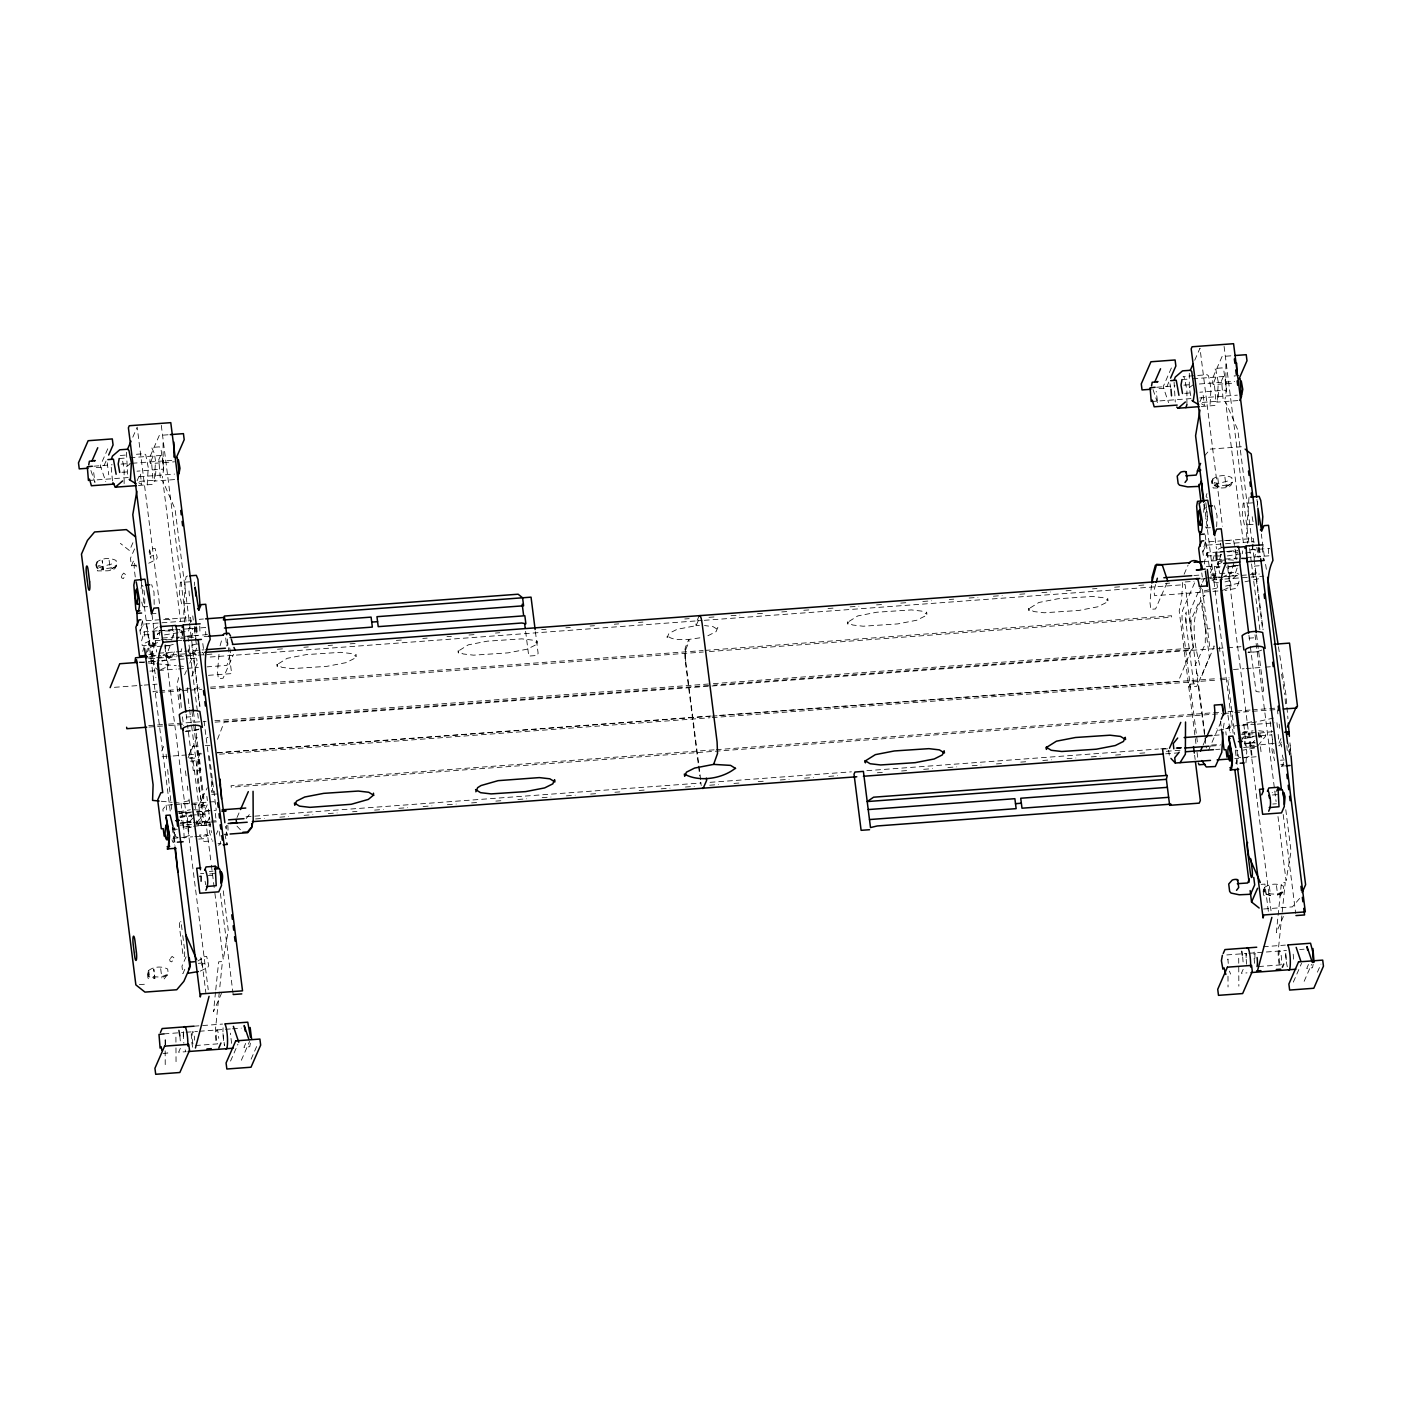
<?xml version="1.0" encoding="UTF-8"?>
<svg xmlns="http://www.w3.org/2000/svg" width="1418" height="1418" viewBox="0 0 1418 1418"><rect width="100%" height="100%" fill="white"/><g stroke="black" fill="none" stroke-linecap="round" stroke-linejoin="round"><path stroke-width="0.75" stroke-dasharray="5 3.75" d="M155.82 471.308L155.094 480.755L154.03 481.11L177.002 479.39M183.33 1036.629L183.401 1030.78A12.744 2.109 85.8 0 0 183.861 1043.205M194.355 585.545L194.39 582.089M199.725 626.082L200.009 634.006M1218.611 392.343L1218.541 398.21L1216.821 402.145L1239.793 400.443M1246.121 957.682L1246.174 953.765M1257.146 506.581L1257.961 498.888M1262.516 547.135L1262.8 555.041M1288.342 747.357L1288.377 744.344M1289.529 754.092L1289.246 746.364M1290.859 753.986L1289.955 742.837M184.145 838.18L183.755 827.633L181.415 820.189M209.102 821.625L209.492 832.189L211.831 839.616M124.128 483.609L124.128 469.234L122.143 458.333M126.503 452.218L127.549 474.144M1174.104 382.222L1175.274 402.021M1186.919 404.662L1186.919 390.287L1184.455 377.702L1183.037 376.532L1207.161 374.742L1208.561 375.912L1211.025 388.479L1209.997 405.867M1189.294 373.271L1189.294 387.646L1191.28 398.547M1182.665 582.514L1181.584 600.009L1179.191 610.857L1195.941 743.564M218.975 654.407L217.521 671.955L218.354 678.584L223.087 678.229L233.527 654.354M1151.451 585.138L1149.998 602.685L1150.831 609.315L1155.564 608.96L1166.872 583.099M215.518 992.121L213.533 1011.619L221.474 993.415M215.749 989.959L218.638 961.829L222.431 961.546L219.524 989.924M219.294 992.104L215.501 1029.22A11.521 1.897 85.8 0 0 216.475 1044.003M154.172 604.458L154.013 592.086L151.673 584.641M153.144 642.709L151.442 645.651L154.704 667.222L157.398 669.544M1223.362 728.125L1224.39 721.354M1242.54 553.764L1242.7 550.858M155.962 655.807L150.662 654.283L151.779 655.4L151.761 654.336L151.566 655.719L154.828 644.002L154.42 641.326M197.332 812.744L198.875 816.112L196.233 815.439M1260.123 733.797L1259.645 736.119M180.352 1048.31L178.633 1052.245L186.042 1051.695A12.744 2.109 85.8 0 1 184.854 1048.717M220.623 841.388L220.038 844.614L218.602 845.093L221.651 844.862M245.651 1043.453L243.931 1047.388L249.745 1046.697L250.401 1043.116M1248.974 497.523L1246.582 534.728L1247.663 543.307M1243.143 969.363L1241.424 973.297L1246.989 972.872M1283.432 762.441L1282.829 765.667L1281.517 766.092M1308.46 964.506L1306.74 968.441L1312.536 967.732L1313.192 964.151M1216.644 526.716L1217.087 515.886L1214.464 505.694M1272.46 739.629L1271.999 750.459L1274.622 760.651M191.164 621.793L190.508 617.45L142.491 621.013L139.921 630.266L140.577 634.608L150.538 634.821M157.221 630.833L144.122 631.808L141.552 641.042L142.208 645.403L158.142 645.739M142.775 651.358L145.097 643.028L150.432 640.599M146.072 653.556L150.414 637.94M169.965 646.059L166.509 655.134L169.274 658.253L172.89 655.772L175.407 648.345M171.631 640.05L173.74 632.463M188.594 631.045L189.622 627.341M191.253 638.135L192.795 632.588L192.139 628.227L187.779 628.564M220.109 645.722L222.449 637.302M228.014 644.818L226.72 645.988L228.511 639.731M229.893 654.868L226.969 665.379L207.17 666.85M1155.635 584.535L1153.88 590.827L1154.606 595.702L1222.848 590.632M1253.973 542.846L1253.317 538.486L1205.282 542.066L1202.712 551.301L1203.368 555.661L1213.329 555.874M1217.832 552.027L1206.913 552.843L1204.343 562.095L1204.999 566.438L1220.951 566.775M1210.493 568.742L1214.304 555.076M1233.802 563.318L1230.523 573.953L1231.373 573.014L1223.734 576.47M1234.954 559.206L1237.063 551.62L1237.435 553.197L1234.865 551.779L1227.669 551.903M1237.099 568.104L1234.741 575.229L1225.276 577.268M1239.066 581.15L1236.709 588.275L1225.046 590.473M1253.459 544.689L1251.403 552.081L1242.983 553.481M1254.044 559.171L1255.586 553.623L1254.93 549.28L1250.57 549.599M181.008 651.358L181.788 648.682M178.633 677.574L176.842 685.319L180.139 711.428M147.206 484.814L148.234 467.444L145.77 454.877L144.352 453.689L135.596 454.345M154.491 478.557L155.519 461.187L154.473 453.654L151.637 447.432L159.419 446.865L160.837 448.035L163.69 468.631L162.272 477.99M1217.282 399.61L1218.31 382.24L1215.846 369.655L1214.428 368.485L1222.21 367.9L1223.628 369.088L1226.481 389.684L1225.063 399.025M107.75 448.815L100.359 465.724L105.765 481.624M106.031 461.063L103.39 467.089L94.616 467.745M132.796 437.187L137.174 427.137L159.667 605.149M97.098 561.882L95.786 564.878L97.505 570.905L107.201 570.816L112.536 570.39L115.337 568.033L116.648 565.038L116.081 560.464A18.204 17.14 23.6 0 0 97.098 561.882L97.665 566.456A18.204 17.14 23.6 0 0 116.648 565.038M115.939 566.668L110.267 569.398L116.046 566.42M132.92 542.722L129.481 550.574L120.388 543.36M134.568 548.908L130.456 558.302L131.395 565.747L136.855 565.339M131.395 565.747L134.692 558.231M140.152 630.85L143.076 624.168L191.111 620.605L188.913 625.622M147.543 651.837L149.12 648.203L144.565 648.54M184.641 674.808L186.432 670.696M189.728 663.145L193.965 653.45A11.769 1.95 85.8 0 1 196.978 660.965M196.694 648.186L195.117 651.819L188.665 652.315L187.85 645.864M191.767 676.156L198.555 660.611M161.652 750.973L165.037 743.227M189.055 754.536L192.582 746.453L196.925 745.992L203.802 797.129L203.43 802.003L196.375 818.151M188.027 757.886L198.165 734.701M200.133 753.082C192.759 769.956 199.495 789.755 202.632 806.948L197.9 807.303L207.294 787.734M217.521 739.31L224.133 722.241L1225.542 647.849M198.201 825.436L207.524 804.077M209.279 822.387L202.668 822.883L201.391 825.808L192.777 757.531L189.604 757.779M209.563 817.069L206.177 824.851A11.769 1.95 85.8 0 1 203.182 817.317L191.519 725.077M164.133 978.934L168.246 973.581L167.661 969.008A18.204 17.14 23.6 0 0 148.677 970.426L147.383 973.422L147.951 977.995L149.883 979.998M216.316 834.298L217.876 830.718M167.643 974.964L161.953 977.693M237.019 817.512L239.624 811.557M186.077 956.795L181.965 966.19L182.904 973.634L186.201 966.119M230.549 1061.054L237.94 1044.144M241.361 1060.256L249.568 1041.468M251.11 1059.175L257.261 1045.101M699.127 615.908L695.83 623.459L696.114 625.657L700.421 625.515M700.669 779.67L685.692 661.072A10.812 1.79 85.8 0 1 685.833 649.178L689.13 641.627L688.847 639.429C681.633 639.323 672.469 640.918 666.868 635.335L667.151 637.533L668.959 633.403L677.095 629.326L696.114 625.657L699.411 618.106M1171.374 367.971L1163.168 386.777L1168.556 402.659M1168.822 382.098L1166.199 388.124L1157.407 388.78M1194.718 360.243L1199.983 348.19L1222.458 526.202M1212.798 478.983L1211.504 481.978L1213.223 488.022L1222.919 487.934L1228.254 487.508L1231.054 485.151L1232.366 482.155L1231.781 477.582A18.204 17.14 23.6 0 0 1212.798 478.983L1213.383 483.556A18.204 17.14 23.6 0 0 1232.366 482.155M1206.966 493.553L1206.027 496.335L1207.179 497.842M1217.778 477.884L1218.931 487.03L1212.674 485.186L1212.089 480.613M1184.119 574.219L1188.036 565.25M1224.922 477.122L1225.967 486.516L1231.657 483.786M1202.943 551.903L1205.867 545.203L1223.344 543.909M1194.612 582.869L1182.736 610.041A11.769 1.95 85.8 0 0 1182.559 624.842L1197.536 743.44M1201.737 584.216L1190.712 609.456A11.769 1.95 85.8 0 0 1190.535 624.257L1205.513 742.855A11.769 1.95 85.8 0 0 1206.434 747.942M1202.588 582.266L1204.29 578.384M1201.259 588.133L1199.61 591.909L1210.423 589.498M1210.334 572.89L1211.911 569.256L1207.356 569.593M1203.084 745.141L1205.619 739.327M1208.508 750.37L1222.086 719.316M1281.003 738.565L1277.831 745.833L1279.727 745.691L1281.323 742.057M1277.973 787.291L1275.792 792.254L1272.159 792.52M1279.834 896.052L1283.964 890.699L1283.379 886.126A18.204 17.14 23.6 0 0 1264.395 887.526L1263.083 890.522L1263.668 895.095L1265.6 897.098M1269.376 886.427L1270.528 895.573L1264.271 893.73L1263.686 889.157M1276.519 885.665L1277.565 895.059L1283.255 892.312M1283.396 916.471L1276.324 932.654L1281.429 882.865L1285.222 882.581L1278.292 950.255A11.521 1.897 85.8 0 0 1279.603 966.491M1293.34 982.107L1301.547 963.301M1304.152 981.309L1311.544 964.382M1317.428 972.163L1320.938 964.134M157.451 634.52L158.107 633.385M1236.567 575.247L1230.877 580.441L1221.554 582.709M154.81 644.02L152.205 646.661L162.007 646.183M193.256 817.831L188.045 822.936L189.303 826.924L191.625 827.013M172.677 804.733L166.119 805.229L162.893 809.253L163.389 813.985M196.482 823.007L202.721 815.208L203.04 813.081L200.505 810.263L193.132 809.625M246.2 818.523L249.497 814.393M1239.828 725.467L1228.91 726.264L1225.684 730.305L1226.18 735.02M1239.917 742.093L1243.214 737.963L1242.274 739.097L1253.707 736.616M1254.806 740.426L1252.732 743.014L1253.672 741.88L1242.239 744.361M1258.014 745.602L1265.53 736.261L1265.831 734.116L1263.296 731.298L1258.44 730.678M1245.961 762.778L1246.83 751.434L1244.206 741.242M1204.591 455.834L1210.298 449.081L1242.097 446.723M1299.597 898.427L1292.472 906.864L1260.655 909.222M149.014 551.957L150.042 550.751L150.982 558.196L150.29 557.168A3.084 0.904 -7.2 0 1 152.222 555.803A3.084 0.904 -7.2 0 1 156.086 555.927M153.8 629.574L157.735 626.88M157.238 634.307L160.252 632.251M1221.288 554.278L1217.619 565.038L1217.211 562.379L1215.775 561.936L1222.281 561.439M153.41 646.821L153.8 643.542L151.371 641.344M126.503 466.611L131.413 462.977M1189.294 387.646L1194.204 384.03M111.721 563.992L101.954 566.597L97.487 565.055M1227.439 481.11L1217.672 483.698L1213.188 482.173M1210.724 576.169L1213.454 575.336L1218.753 576.842M1212.833 580.724L1214.996 578.686L1213.985 575.176L1214.357 576.754L1216.998 567.253L1216.201 567.856L1220.455 567.554M1218.222 549.209L1223.38 546.869M1226.074 486.268L1231.763 483.538M1277.671 894.811L1283.361 892.082M152.772 644.091L159.117 642.177M173.297 644.339L166.97 646.271M1236.106 565.392L1226.446 567.165M197.953 960.961L201.551 958.657L205.858 992.618M707.866 635.76L716.019 631.684L717.809 627.554L718.093 629.752L713.077 626.667L704.498 625.551M180.263 817.495L190.916 815.563M148.713 563.23L156.281 559.525L157.238 557.611L155.147 548.5L149.262 549.28L150.202 556.707M200.222 971.117L207.79 967.413L208.747 965.498L206.656 956.388L200.771 957.168L201.71 964.612M163.389 654.85L168.476 652.918L170.727 654.637L171.117 657.314L162.06 661.231M198.733 729.632L185.155 731.422M193.929 644.446L200.824 643.683M148.855 654.513L156.707 653.326M153.109 456.241L151.389 460.176L152.843 478.132M160.5 455.692L158.798 459.627L160.252 477.565M187.619 576.009L186.183 576.47L185.297 581.309L183.791 613.693L184.872 622.272M207.489 634.608L181.486 636.611M1215.9 377.294L1214.18 381.229L1215.634 399.167M1223.309 376.745L1221.589 380.68L1223.043 398.618M206.851 737.697L207.861 737.36M1268.33 548.553L1268.596 555.856M178.739 811.876L190.313 809.767M188.771 821.908L191.093 821.997M1254.416 748.066L1242.842 750.175M189.906 821.571L182.373 823.043M190.491 827.368L182.975 828.839M1242.647 732.574L1253.104 730.819M184.925 836.974L189.25 835.61L186.804 812.159L177.445 811.787M1229.14 566.916L1237.223 566.066M1212.585 589.019L1216.91 588.045M1225.56 586.113L1242.842 582.266M1245.004 581.77L1251.491 580.334M1253.654 579.856L1260.141 578.402M1223.61 729.189L1217.14 730.642L1216.857 728.462M1225.772 728.71L1234.422 726.778M1243.072 724.846L1273.329 718.093M699.872 637.834L688.847 639.429L685.55 646.98A11.769 1.95 85.8 0 0 685.373 661.781L699.801 775.983M160.713 669.686L168.387 666.194L165.126 644.623M1224.62 540.453L1233.678 540.843L1236.78 559.525M1221.908 562.45L1214.251 565.924L1217.495 587.495M1223.521 589.959L1231.178 586.485L1227.935 564.913M1254.682 742.571L1244.26 743.599M1256.153 756.751L1234.724 758.612M178.101 632.783L163.992 634.963M180.192 632.428L186.502 631.382M1240.892 553.818L1226.783 556.016M1240.413 564.949L1228.413 566.792M190.898 716.764L186.201 717.118M1253.707 637.816L1248.992 638.171M1258.581 651.677L1247.946 652.475M164.878 630.85L173.882 631.24M165.622 645.757L169.221 645.296M188.878 800.745L180.99 802.553L183.436 826.003L189.232 826.783M1251.669 721.78L1243.781 723.588L1246.227 747.038L1255.586 747.392M1244.171 757.673L1252.041 755.883L1249.612 732.432L1243.799 731.653M196.606 812.071L209.297 810.653M195.702 824.035L212.629 822.139M1259.397 733.106L1274.197 731.458M1260.62 744.84L1275.42 743.174M172.305 827.864L174.184 827.651M190.26 812.78L178.774 813.453M191.465 824.496L179.997 825.187M1253.051 733.815L1241.583 734.506M1254.274 745.549L1247.184 746.081M168.068 434.777L159.295 435.432L149.617 457.553L150.397 463.597L174.538 461.807M1230.859 355.829L1222.086 356.485L1212.425 378.606L1213.188 384.632L1235.131 383.002M120.246 455.479L126.822 455.001M119.201 458.528L127.868 457.89M130.031 457.73L162.485 455.32L163.602 469.057L137.032 471.184M1181.992 379.581L1190.659 378.925M1192.822 378.766L1225.276 376.355L1226.393 390.092L1199.823 392.219M1238.871 375.593L1234.121 375.93L1235.308 378.925M93.872 466.203L112.199 464.767M121.044 464.111L129.871 463.456M132.087 463.278L171.826 460.336M1156.663 387.256L1174.99 385.802M1183.835 385.147L1190.464 384.65M1199.291 383.994L1234.635 381.371M121.895 472.3L128.382 471.822M1184.686 393.353L1191.173 392.857M88.43 480.507L128.187 477.547M139.23 476.732L174.556 474.108M1151.221 401.542L1190.978 398.6M1199.805 397.944L1237.347 395.143M153.25 480.347L136.731 481.588L140.276 473.435L141.676 484.513L138.379 482.563M1216.041 401.4L1199.522 402.623L1203.084 394.488L1204.485 405.566L1201.17 403.598M138.432 485.47L154.987 484.229M1201.241 406.505L1217.778 405.282M190.012 581.805L180.334 582.514L179.466 593.858L181.61 603.838L191.767 603.341M1252.821 502.841L1243.125 503.567L1242.257 514.911L1244.401 524.89L1254.558 524.394M143.732 606.904L147.614 606.62M1206.541 527.957L1210.405 527.673M151.425 613.799L155.98 613.462M199.211 619.329L203.43 619.01M1225.524 543.75L1253.902 541.641M159.401 630.673L174.68 629.539M1220.012 551.868L1237.471 550.574M159.791 630.904L173.811 629.858M174.786 629.787L181.203 629.308M183.347 629.149L205.521 627.5L205.805 634.803M1218.505 552.24L1224.532 551.797M1226.552 551.655L1237.577 550.822M1250.233 549.883L1269.695 548.447M153.64 638.685L174.077 637.161M1216.431 559.72L1237.843 558.143M1246.475 557.504L1269.961 555.75M187.85 636.168L196.375 635.938M1202.677 561.67L1217.707 560.553M1219.87 560.394L1226.304 559.915M1228.467 559.755L1236.797 560.376M161.173 639.802L169.77 639.163M180.511 638.366L193.397 637.409M204.139 636.611L208.446 636.292M155.147 640.723L163.832 640.085M165.995 639.926L172.517 639.429M178.119 640.599L181.912 640.316M164.169 646.023L172.854 645.385M1259.184 565.747L1254.629 566.083L1262.623 629.362M1193.903 575.513L1202.499 574.875M1211.096 574.237L1234.724 572.482L1238.907 574.184M158.851 653.166L182.479 651.411M184.624 651.252L203.962 649.816M1251.456 573.351L1257.908 572.872M149.705 656.481L160.713 655.665M162.91 655.506L187.123 653.698M189.321 653.538L200.328 652.723M1206.488 577.977L1259.326 574.042M1201.064 579.058L1207.675 578.562M1209.873 578.402L1223.078 577.427M147.968 658.058L174.379 656.091M176.576 655.931L196.393 654.46M149.759 658.732L176.186 656.764M178.384 656.605L196.003 655.293M198.201 655.134L213.622 653.982M255.453 650.88L259.849 650.543M277.467 649.249L284.061 648.753M303.877 647.282L308.291 646.945M328.107 645.474L332.503 645.155M350.122 643.843L356.716 643.347M396.349 640.404L402.96 639.926M422.777 638.437L427.173 638.118M446.989 636.647L451.385 636.327M469.004 635.016L475.615 634.52M495.431 633.048L499.827 632.729M541.658 629.61L546.072 629.291M565.871 627.819L570.284 627.483M590.101 626.012L594.496 625.692M614.313 624.221L618.727 623.885M638.525 622.413L642.939 622.094M684.77 618.975L689.166 618.656M709 617.344L715.611 616.848M731.05 615.713L739.859 615.058M757.496 613.746L764.107 613.25M781.743 611.938L788.355 611.442M803.793 610.307L810.405 609.811M828.041 608.499L834.653 608.003M850.091 606.869L858.9 606.213M876.537 604.901L883.148 604.405M900.784 603.093L907.396 602.597M922.834 601.462L931.644 600.807M949.28 599.495L953.694 599.158M969.132 598.024L977.941 597.368M993.38 596.216L1002.189 595.56M1019.826 594.248L1026.437 593.752M1041.875 592.618L1050.685 591.962M1066.123 590.81L1072.735 590.313M1092.569 588.842L1096.983 588.523M1114.619 587.212L1121.23 586.715M1138.867 585.404L1145.478 584.925M1165.33 583.436L1169.726 583.117M1185.164 581.965L1193.974 581.309M1211.841 579.98L1222.67 579.182M1224.833 579.023L1263.81 576.133M139.602 662.277L159.454 660.806M161.652 660.628L188.133 658.679M190.331 658.501L196.96 658.023M210.183 657.03L702.07 620.481M704.267 620.322L1185.111 584.606L1193.07 647.565L1192.201 649.55L713.555 685.107M149.936 671.104L176.346 669.154M178.544 668.977L185.155 668.498M187.353 668.321L198.36 667.506M208.411 675.322L231.648 673.603L229.184 654.159M114.397 687.322L142.119 685.266M144.246 685.107L150.645 684.628M152.772 684.469L157.026 684.15M157.451 691.08L153.038 691.417L153.215 692.87L157.646 692.551M159.667 690.921L201.64 687.801M210.484 687.145L703.151 650.543M705.349 650.383L1171.516 615.749L1171.693 617.202L705.544 651.837M159.844 692.374L179.732 690.903M181.947 690.743L201.817 689.254M210.662 688.599L703.328 652.014M1205.424 629.078L1205.247 644.126L1195.002 665.609L1199.752 665.272C1194.222 642.496 1188.851 616.653 1203.953 596.003L1204.963 595.666L1200.213 596.021L1205.424 629.078L1210.174 628.723M148.713 725.608L155.324 725.112M157.522 724.952L166.349 724.297M168.565 724.119L206.053 721.337M214.88 720.681L711.162 683.813M713.378 683.653L1192.006 648.097L1178.34 681.296L716.604 715.594M148.89 727.062L166.544 725.75M168.742 725.591L184.18 724.438M215.057 722.152L711.357 685.284M1227.74 647.689L1240.98 646.697M205.149 745.691L209.899 745.336M1233.43 669.509L1244.082 668.711M1246.209 668.552L1263.261 667.293M1265.388 667.134L1271.786 666.655M162.077 756.787L170.904 756.131M173.12 755.971L186.378 754.979M188.576 754.819L201.835 753.844M217.308 752.692L714.388 715.753M217.167 752.905L709.833 716.303M712.031 716.125L1217.956 678.548M1220.171 678.389L1229.016 677.733M219.56 754.199L710.01 717.756M712.226 717.597L1218.151 680.002M1220.349 679.842L1229.193 679.187M189.711 758.453L195.684 758.01L194.443 760.863L190.455 761.165M714.087 749.838L231.045 785.732L231.223 787.203L1221.589 713.626M716.303 749.679L1219.196 712.315M1228.023 711.659L1250.091 710.028M1252.289 709.869L1276.554 708.061M1223.805 713.467L1232.614 712.811M1234.83 712.634L1250.268 711.499M1252.466 711.322L1276.732 709.532M214.65 791.935L211.495 792.183L211.566 780.467L204.068 721.159M211.778 794.381L217.752 793.92M174.857 804.573L214.153 801.666L214.472 804.804M1242.008 725.289L1255.107 724.332M1257.287 724.155L1274.764 722.861M1214.198 735.339L1222.795 734.701M1242.133 733.266L1255.019 732.308M179.147 812.993L215.678 810.281M180.44 815.97L189.161 815.332M191.359 815.173L208.818 813.861M1243.231 737.023L1271.609 734.914M179.82 816.892L191.962 815.988M1238.57 738.229L1252.732 737.183M246.076 816.803L701.183 782.984M710.028 782.328L851.42 771.835M866.877 770.683L1158.506 749.005M1160.722 748.846L1167.351 748.349M1176.178 747.694L1182.807 747.215M1211.539 745.07L1220.366 744.415M1162.565 749.165L1168.893 748.704M1177.348 748.066L1181.566 747.765M1176.036 748.669L1182.63 748.19M1211.256 746.063L1220.047 745.407M180.423 822.759L190.544 821.997M1245.252 743.652L1255.355 742.89M180.157 823.415L191.164 822.6M193.362 822.44L208.783 821.306M210.981 821.128L217.574 820.65M211.495 822.227L218.106 821.731M255.577 818.948L264.386 818.292M279.825 817.158L288.634 816.502M304.072 815.35L312.882 814.694M328.32 813.542L337.147 812.904M352.568 811.752L356.981 811.415M374.618 810.103L383.427 809.465M398.866 808.313L407.675 807.657M423.113 806.505L431.923 805.849M447.361 804.715L456.188 804.059M471.609 802.907L478.221 802.411M495.857 801.099L502.468 800.621M517.907 799.468L526.716 798.813M542.155 797.66L550.964 797.005M566.402 795.87L575.212 795.214M590.65 794.062L597.262 793.566M614.898 792.254L621.509 791.776M639.146 790.464L645.757 789.968M661.196 788.816L670.005 788.16M685.443 787.025L694.253 786.37M709.691 785.217L718.518 784.562M733.957 783.41L740.586 782.931M758.222 781.619L764.851 781.123M780.29 779.971L789.117 779.315M804.555 778.163L813.365 777.507M828.821 776.373L837.63 775.717M877.352 772.757L883.963 772.278M901.618 770.967L908.229 770.47M923.667 769.318L932.495 768.662M947.933 767.51L956.76 766.872M972.199 765.72L981.026 765.064M996.464 763.912L1003.075 763.416M1020.73 762.104L1027.341 761.626M1042.797 760.473L1051.607 759.818M1067.063 758.665L1075.872 758.01M1091.311 756.875L1100.138 756.219M1115.576 755.067L1122.205 754.571M1139.842 753.259L1146.471 752.763M1166.323 751.292L1181.761 750.14M1215.669 749.519L1219.976 749.2M1243.604 747.446L1256.49 746.488M199.424 825.595L210.449 824.78M1165.614 753.809L1178.854 752.834M182.762 827.013L191.359 826.375M193.504 826.215L210.697 824.939M224.097 834.28L226.951 834.068L225.551 826.322M172.836 838.268L192.635 836.797M194.833 836.62L210.254 835.486M198.715 839.066L204.688 838.623L207.507 834.458L199.53 835.042L203.944 841.423L213.001 840.98M1280.436 760.225L1284.3 759.942M218 843.586L221.048 843.356M1280.809 764.621L1283.839 764.408M1281.393 766.128L1284.442 765.897M209.368 871.467L213.001 871.201M200.523 873.665L203.784 873.435M209.634 873.949L215.093 873.541M1272.425 794.984L1277.902 794.576M208.216 875.686L212.416 875.385M1272.761 804.024L1276.413 803.758M198.325 963.336L202.118 963.052M1261.116 884.371L1264.909 884.088L1268.649 913.671M139.372 984.624L145.451 984.181M193.929 1026.189L222.591 1024.062M1263.332 946.745L1285.382 945.097M164.009 1033.882L183.897 1032.41M186.095 1032.251L197.492 1031.4M199.353 1031.258L230.265 1028.954M232.481 1028.794L241.308 1028.139M1226.8 954.934L1246.688 953.445M1248.886 953.286L1286.445 950.503M1299.686 949.511L1304.099 949.191M195.454 1045.527L217.734 1043.861A7.143 1.17 85.8 0 1 216.21 1035.424A7.143 1.17 85.8 0 1 217.202 1029.929A7.143 1.17 85.8 0 1 218.727 1038.384M1258.599 966.544L1280.525 964.914M163.07 1053.397L167.82 1053.06L166.633 1050.064M177.232 829.264L171.454 828.981M180.901 637.054L182.727 637.072M1215.332 555.909L1221.306 556.033M165.357 618.762L168.671 618.904L171.383 621.226M1235.663 566.42L1234.227 565.995M1259.042 736.474L1261.665 737.165L1260.088 735.552M1235.486 750.14L1237.506 750.299M139.389 662.082L176.275 665.698M178.455 665.911L184.96 666.549M161.244 801.241L172.092 802.304M174.272 802.517L189.463 804.006M191.625 804.219L206.815 805.708L206.549 803.51M1218.346 582.763L1213.117 581.77M155.555 661.71L148.624 659.742M1240.874 757.761L1238.357 756.893L1237.701 750.494M178.083 837.489L175.566 836.62L174.68 828.094M202.668 822.883L200.257 816.839M1258.191 732.308L1259.627 738.14M1219.037 486.799L1212.78 484.956L1212.195 480.383M1270.634 895.343L1264.377 893.5L1263.793 888.909M1213.454 575.336L1214.588 576.009M1236.017 565.144L1237.258 565.977M236.983 826.127L241.361 830.753M202.49 966.083L201.799 965.073A3.084 0.904 -7.2 0 1 203.731 963.691A3.084 0.904 -7.2 0 1 207.595 963.815M1205.548 526.805L1206.044 527.744A10.812 1.79 85.8 0 0 1207.516 524.394L1207.604 522.072A10.812 1.79 85.8 0 0 1205.779 507.573A10.812 1.79 85.8 0 0 1203.705 512.288M1235.574 762.866L1235.805 763.292A10.812 1.79 85.8 0 0 1237.258 759.942L1237.347 757.62A10.812 1.79 85.8 0 0 1236.868 749.395M1289.742 755.12L1288.625 750.742M1229.424 971.117L1230.611 974.095M1153.011 389.56L1157.726 403.474L1156.202 391.386M90.894 470.51L94.935 482.421L93.411 470.351M1260.46 746.719L1261.098 752.338M1170.01 383.764L1170.665 387.451M1196.508 671.583L1197.643 675.961L1201.985 675.482L1209.377 657.491L1202.535 603.324L1198.192 603.802L1191.138 619.95L1191.031 628.192M225.072 834.493L225.852 838.836M205.078 881.216L205.699 884.69M190.898 814.233L191.412 817.087M231.595 1043.382L230.407 1033.137M107.219 462.729L108.743 474.8M146.71 625.71L155.891 677.662M1264.236 555.696L1261.311 534.037M1265.6 564.364L1266.611 570.869M1278.451 646.75L1285.896 694.448L1287.934 718.696M1281.588 674.17L1282.847 682.324M1283.166 684.362L1284.761 694.536M1220.49 543.289L1221.146 547.596M1205.282 542.066L1205.938 546.409M1206.913 552.843L1207.569 557.203M229.751 647.902L230.478 652.776M172.039 625.533L173.652 636.327M158.993 630.868L159.649 635.175M142.491 621.013L143.147 625.373M144.122 631.808L144.778 636.15M112.483 480.968L111.065 465.405M1256.933 499.402L1257.766 505.889M1259.344 547.72L1260.442 556.494M1258.741 547.1L1260.053 557.38M1258.209 547.933L1259.326 556.725M1256.844 547.242L1258.156 557.522M1277.37 709.78L1277.902 713.892M1279.196 724.173L1279.71 728.285M1251.988 541.96L1237.843 430.044L1225.648 402.074L1243.675 544.76M1252.254 544.158L1253.92 557.327M1254.203 559.525L1263.066 629.734M1285.789 809.678L1291.054 851.367L1286.073 880.613L1277.76 814.765M1224.089 346.4L1249.347 546.373M1249.612 548.571L1251.279 561.758M1251.562 563.956L1259.893 629.893M1283.201 814.499L1295.68 913.387M1270.174 721.656L1271.521 732.308M1271.804 734.453L1272.602 740.852M1273.683 749.378L1274.215 753.632M1256.543 634.732L1263.651 690.991L1261.293 692.161L1256.047 691.559L1250.304 646.112M1255.036 634.768L1276.094 801.595M1248.939 635.299L1250.038 643.949M1227.722 567.944L1271.024 910.781M1264.395 887.526L1264.98 892.099A18.204 17.14 23.6 0 0 1283.964 890.699M1215.066 537.83L1216.449 548.819M1218.115 562.007L1219.498 572.996M1205.796 502.628L1206.895 511.26A6.416 1.063 85.8 0 1 1206.984 518.598A6.416 1.063 85.8 0 1 1205.655 517.995M1227.882 680.303L1234.741 734.577M1204.166 503.55L1233.164 733.266M1235.379 750.778L1237.595 768.272M1203.793 504.418L1204.892 513.05M1205.211 534.976L1209.377 567.944M1219.374 647.069L1219.923 651.465M1227.97 715.204L1230.204 732.787M1201.773 572.89L1202.287 577.002M1220.473 721.035L1221.518 729.26M1202.429 589.356L1209.643 646.466L1214.375 646.112L1198.334 682.838L1204.715 733.354M1204.999 735.552L1205.832 742.128M1193.584 683.192L1184.969 614.916L1186.246 611.991L1186.104 623.885M1197.04 752.267L1197.873 758.79M1194.612 755.209L1195.161 759.534M1168.627 750.228L1169.46 756.857M535.401 631.719L538.131 653.308L537.192 655.453L528.737 656.091L525.475 630.159M227.288 639.039L228.918 651.996M225.71 637.976L226.72 645.988M202.809 643.542L203.873 651.961M196.553 626.667L197.651 635.441M196.216 628.103L197.262 636.327M195.418 626.898L196.517 635.689M194.408 626.526L196.322 641.645M192.759 615.908L193.273 620.02M194.319 628.245L195.347 636.469M195.613 638.525L196.393 644.694L191.838 645.03L199.548 706.146M209.403 755.971L216.263 810.245M199.991 706.501L175.052 509.009L162.857 481.039L180.6 621.527M223.282 890.823L228.263 930.332L223.282 959.578L214.685 891.532M161.297 425.347L186.272 623.14M187.938 636.327L197.368 711.038M197.651 713.236L198.485 719.83M220.41 893.446L233.172 994.532M206.851 796.349L207.382 800.603M208.464 809.146L209.811 819.799M210.077 821.926L211.424 832.596M193.468 711.535L194.833 722.347M195.117 724.509L200.842 769.956L196.535 771.427L193.256 770.506L187.513 725.077M181.699 630.301L182.532 636.895M191.962 711.517L193.344 722.506M193.628 724.704L211.087 862.995M211.371 865.175L214.419 889.334M188.204 698.719L189.303 707.493M189.587 709.691L191.253 722.879M186.148 714.264L187.247 722.914M180.228 699.304A11.769 1.95 85.8 0 1 179.802 687.819L181.327 708.096M182.443 716.87L183.56 725.661M185.421 770.86L186.254 777.365M187.353 786.051L187.885 790.375M188.984 799.061L189.533 803.403M164.931 646.909L208.233 989.746M151.992 614.597L153.942 629.982M155.324 640.971L156.707 651.961M141.091 580.316L170.373 812.23M172.305 827.545L174.52 845.039M181.415 924.731L182.497 933.363M182.762 935.525L184.411 948.482M135.259 576.966L134.48 570.78A6.416 1.063 85.8 0 1 134.568 562.733A6.416 1.063 85.8 0 1 136.217 566.828M109.115 560.252L110.267 569.398M160.695 968.795L161.847 977.941M148.677 970.426L149.262 974.999A18.204 17.14 23.6 0 0 168.246 973.581M96.495 563.265L97.062 567.838L103.319 569.681L102.167 560.535L103.213 569.93L96.956 568.069L96.389 563.495M148.075 971.809L148.66 976.382L154.917 978.225L153.764 969.079L154.81 978.455L148.553 976.612L147.968 972.039M1276.944 722.701L1277.441 727.434M1278.167 734.435L1278.646 739.15M1258.581 733.23L1259.024 737.502M1228.91 726.264L1229.406 730.997M215.359 813.383L215.855 818.115M194.904 803.651L195.79 812.195M196.677 820.721L197.12 824.975M166.119 805.229L166.615 809.962M166.119 754.181L166.544 758.541M167.643 769.495L168.299 776.054M168.512 778.252L171.773 811.078M173.51 828.573L175.247 846.085M1290.132 745.141L1291.054 756.149M1285.116 698.861L1285.665 705.366M1286.853 745.602L1287.473 753.366M1293.198 954.19L1293.73 960.748M1285.789 954.739L1286.321 961.298M1242.682 956.92L1243.214 963.496M1228.254 963.407L1227.899 959.029L1227.917 963.336M227.784 825.223C228.989 837.524 225.125 840.644 226.455 825.329M222.998 1033.687L224.523 1045.775A12.744 2.109 85.8 0 1 223.069 1027.82M182.107 631.116L182.461 635.299M179.891 1035.884L180.423 1042.443M165.64 1044.552L165.108 1037.994L165.162 1048.735M179.909 629.805L179.944 631.347M1225.861 363.93L1226.021 391.793M163.07 442.877L163.23 470.758M1238.712 958.231L1238.853 986.148M1227.988 976.222L1228.041 986.963M175.921 1037.178L175.956 1045.775M175.974 1047.92L176.062 1065.113M165.162 1050.88L165.232 1065.911M701.272 785.466A11.769 1.95 85.8 0 1 700.616 782.24M685.692 661.072A10.174 1.684 85.8 0 1 685.833 649.178M211.956 779.563A11.769 1.95 85.8 0 1 212.381 791.067M201.941 652.847A11.769 1.95 85.8 0 1 204.032 655.293M187.708 692.64A11.769 1.95 85.8 0 1 187.779 687.234M184.677 951.779A6.416 1.063 85.8 0 1 184.056 956.849A6.416 1.063 85.8 0 1 182.674 952.435L179.678 928.684A6.416 1.063 85.8 0 1 179.572 921.345A6.416 1.063 85.8 0 1 180.901 921.948M1254.593 963.301A11.521 1.897 85.8 0 1 1254.186 952.045M1254.895 958.267A7.143 1.17 85.8 0 1 1256.561 954.438M1279.851 963.247A7.143 1.17 85.8 0 1 1279.125 952.329A7.143 1.17 85.8 0 1 1281.057 954.598A7.143 1.17 85.8 0 1 1281.11 964.719M1287.314 966.81A12.744 2.109 85.8 0 1 1285.771 950.627M1246.652 964.24A12.744 2.109 85.8 0 1 1246.103 953.57M1261.79 650.029A9.27 2.73 -7.2 0 1 1246.014 651.199M189.427 595.914A10.812 1.79 85.8 0 1 188.984 590.331M220.02 836.141A10.812 1.79 85.8 0 1 219.187 831.462M141.782 602.03A10.812 1.79 85.8 0 0 142.757 605.752L143.253 606.691A10.812 1.79 85.8 0 0 144.725 603.359L144.813 601.037A10.812 1.79 85.8 0 0 143.236 587.247A10.812 1.79 85.8 0 0 141.02 588.931M172.003 839.704A10.812 1.79 85.8 0 0 172.5 841.299L172.996 842.239A10.812 1.79 85.8 0 0 174.467 838.907L174.556 836.585A10.812 1.79 85.8 0 0 174.077 828.342M192.706 1047.228A11.521 1.897 85.8 0 1 191.395 1031.01M192.954 1043.985A7.143 1.17 85.8 0 1 192.511 1031.914A7.143 1.17 85.8 0 1 194.62 1040.174M198.999 728.976A9.27 2.73 -7.2 0 1 186.095 730.961M1253.069 521.629A10.812 1.79 85.8 0 1 1251.934 514.185M1283.325 758.772A10.812 1.79 85.8 0 1 1282.368 755.05M1281.517 746.931A10.812 1.79 85.8 0 1 1281.482 744.273M277.254 664.51L277.219 666.513L276.935 664.315L281.969 667.399L292.462 668.622L327.026 666.318L346.027 662.649L354.181 658.572L355.989 654.442L356.272 656.64L351.239 653.538L340.745 652.315L306.182 654.62L287.18 658.306L277.254 664.51M458.369 651.039L458.333 653.042L458.049 650.862L463.066 653.946L473.559 655.169L508.123 652.865L527.141 649.178L535.295 645.119L537.085 640.989L537.369 643.169L532.353 640.085L521.859 638.862L487.296 641.166L468.277 644.853L458.369 651.039M847.911 622.112L847.875 624.115L847.592 621.917L852.608 625.001L863.119 626.224L897.665 623.92L916.684 620.251L924.837 616.174L926.645 612.044L926.911 614.242L921.895 611.14L911.402 609.917L876.838 612.221L857.819 615.908L847.911 622.112M1029.007 608.659L1028.972 610.662L1028.706 608.464L1033.722 611.548L1044.215 612.771L1078.779 610.467L1097.78 606.798L1105.934 602.721L1107.742 598.591L1108.025 600.789L1103.009 597.687L1092.498 596.464L1057.934 598.768L1038.933 602.455L1029.007 608.659M121.345 575.992L121.576 577.817L123.331 578.615L125.812 574.804L123.685 573.102L121.345 575.992M169.752 959.277L169.983 961.12L171.738 961.9L174.219 958.089L172.092 956.388L169.752 959.277M1190.056 684.15L1188.798 687.003L1196.774 686.401L1198.015 683.547L1190.056 684.15M1220.898 554.42L1220.242 555.572L1220.898 554.42M1261.063 736.651L1259.822 736.527L1261.063 736.793"/><path stroke-width="1.5" d="M251.624 1039.217L250.153 1027.483M1258.528 524.926L1257.908 508.158L1261.612 531.254L1263.97 525.653L1268.525 525.316L1272.956 560.447C1267.94 570.585 1267.444 582.426 1268.685 593.522L1287.65 743.723M1313.228 962.202L1312.731 951.726L1310.551 943.236L1287.579 944.937A12.744 2.109 85.8 0 1 1290.291 960.004A12.744 2.109 85.8 0 1 1288.501 969.788M373.501 793.158L373.466 795.161L368.326 799.415L351.239 804.29L309.975 807.356L299.482 806.133L294.465 803.031L294.749 805.229L296.539 801.099L304.693 797.022L323.712 793.353L358.275 791.049L368.769 792.272L373.785 795.356M475.845 791.776L477.653 787.646L481.039 785.537L498.108 780.662L539.372 777.596L549.865 778.819L554.899 781.903L554.615 779.705L552.807 783.853L544.654 787.912L525.653 791.599L491.089 793.903L480.596 792.68L475.562 789.578M253.06 791.297L253.202 820.189L251.979 826.446M1185.537 722.028L1185.359 754.216L1180.042 762.671M136.819 610.733L137.511 625.072M1199.61 531.768L1200.302 546.107M1223.007 732.273L1221.767 752.373L1215.332 766.518L1206.275 766.961L1201.879 760.58M1151.646 582.94L1156.592 564.346L1162.157 564.665L1167.741 581.096M136.802 491.195L132.796 514.681L141.091 580.316M1199.947 410.103L1195.587 435.734L1203.882 501.369M88.731 464.838L89.387 461.258L95.201 460.549L94.137 460.903M178.065 479.054L178.792 469.606L177.268 457.518M182.16 627.394L183.259 624.895L200.133 623.814M184.429 639.979L183.259 625.498L175.672 626.047M166.509 826.765C166.775 818.665 163.035 836.815 166.828 839.864L168.157 839.757L167.413 837.914M160.429 1032.481L162.148 1028.546L193.929 1026.189M1151.54 385.873L1152.196 382.293L1157.992 381.584L1156.928 381.938M1244.951 548.429L1246.05 545.93L1262.924 544.849M1247.22 561.014L1246.05 546.533L1237.825 547.313M1223.22 953.516L1224.939 949.581L1256.72 947.224M1314.061 962.273L1312.944 948.536M221.474 798.937L219.914 778.978A11.769 1.95 85.8 0 1 220.41 785.04M1166.376 779.333L1167.315 775.38L873.577 797.2L867.213 801.56L1166.376 779.333L1169.655 805.335L1199.22 803.137L1200.337 800.567L1195.427 761.696M209.066 996.322L195.436 1048.008M1271.857 917.375L1257.536 970.656A11.521 1.897 85.8 0 1 1256.578 970.975L1260.957 970.656M1155.404 565.179L1151.912 577.782L1152.639 582.656M1156.219 582.426L1157.372 578.225M111.437 459.06L112.465 456.064L119.75 449.807L127.531 449.222L128.949 450.41L131.413 462.977L130.385 480.347L136.004 483.68M1174.228 380.095L1175.256 377.099L1182.541 370.86L1190.322 370.275L1191.74 371.445L1194.576 392.042L1193.176 401.4L1198.813 404.733M1185.891 407.657L1186.919 404.662M92.01 460.885L97.753 447.733M108.672 455.018L113.068 444.968L112.306 438.924L88.146 440.714L78.486 462.835L79.248 468.879L88.022 468.224M127.531 449.222L131.041 441.193M176.293 457.784L184.198 439.686L183.436 433.642L170.266 434.617M110.143 687.641L119.75 663.748L137.404 662.436M151.425 613.799L153.906 608.127L158.462 607.79L162.893 642.921C157.877 653.042 157.38 664.9 158.621 675.996L177.587 826.18M198.697 610.289L201.179 604.617L205.734 604.281L210.165 639.412C205.149 649.533 204.653 661.391 205.894 672.486L224.859 822.67M223.034 635.211L224.115 633.616L228.865 633.261L230.531 635.991M204.617 870.227L206.053 866.93L215.164 866.256L218.638 868.383L200.842 727.452A9.27 2.73 -7.2 0 0 190.579 725.555A9.27 2.73 -7.2 0 0 183.223 730.146M240.493 809.554L248.31 791.652M205.894 890.203C209.031 883.946 207.684 876.058 205.397 869.713M188.523 969.221L190.225 965.303L189.285 957.877M218.851 1047.831L220.96 1042.992M735.304 768.29C722.17 778.801 699.216 782.399 684.38 774.068L684.664 776.266L686.472 772.136L694.625 768.06L713.626 764.391L717.526 753.525L717.1 742.039L702.123 623.441L701.201 618.354L700.12 615.589L699.127 615.908M1154.801 381.938L1160.544 368.786M1170.577 378.074L1175.859 366.004L1175.097 359.977L1150.937 361.767L1141.277 383.888L1142.039 389.932L1150.831 389.276M1190.322 370.275L1192.963 364.249M1197.164 471.255L1200.603 463.402M1239.084 378.819L1246.989 360.721L1246.227 354.695L1235.255 355.51M1201.542 480.737L1199.079 486.374L1187.752 486.906L1179.546 485.186L1178.145 483.556L1177.206 476.129L1180.645 472.265A3.084 0.904 -7.2 0 1 1184.899 471.52A3.084 0.904 -7.2 0 1 1185.732 472.69M1188.833 563.46C1192.29 557.788 1202.056 561.138 1202.251 567.944M1214.216 534.852L1216.697 529.162L1221.253 528.825L1225.684 563.956C1220.685 574.095 1220.171 585.953 1221.412 597.049L1240.378 747.233M1169.495 748.243L1180.786 722.382M1200.532 750.973L1202.234 747.091M1206.47 737.378L1214.109 719.901A11.769 1.95 85.8 0 0 1214.287 705.101L1222.263 704.516L1223.592 715.044M1221.27 719.227L1223.645 713.768L1225.56 713.626L1207.356 569.593M1287.473 727.009L1296.406 706.589M1261.683 794.842L1263.314 791.12M1267.408 791.279L1268.844 787.965L1277.973 787.291L1281.447 789.436L1263.633 648.505A9.27 2.73 -7.2 0 0 1255.781 646.324A9.27 2.73 -7.2 0 0 1245.412 649.852L1263.208 790.783M1268.685 811.238C1271.822 804.981 1270.493 797.111 1268.206 790.748M1249.347 879.071L1247.645 882.989L1237.329 883.698M1259.149 908.016L1251.562 902.008L1257.571 888.271M1302.167 892.542L1305.606 884.69L1294.368 795.817L1291.054 756.149M1282.351 967.253L1283.751 964.045M250.88 827.828L247.565 831.941L242.815 832.295M1177.684 738.051L1173.271 743.546L1173.82 748.828M1179.156 752.231L1174.742 757.726L1175.292 763.026L1210.511 760.403M1169.655 805.335L1170.949 804.148L877.21 825.967L870.492 827.563L863.402 771.392L854.965 772.03L854.026 774.175L861.116 830.328L869.553 829.707M112.961 482.652L115.319 487.189L122.604 480.932M1176.692 407.055L1178.11 408.224L1185.395 401.968M1200.78 470.085L1197.838 471.184L1196.136 475.101L1185.803 475.81M177.356 637.887L178.934 637.356M119.201 458.528L118.208 464.023L119.715 472.46M178.969 473.772L179.98 468.277L178.455 459.84M137.174 588.984C134.497 588.612 135.011 600.434 137.085 604.316L138.415 604.21M137.032 602.987L137.954 597.953L136.553 590.189M139.921 610.768L137.333 611.282L138.592 610.874L139.372 606.62L139.443 599.708L136.252 581.894M197.598 608.889L199.034 608.411L199.903 603.572L197.953 579.377L196.34 575.354L189.799 575.832M153.374 631.382L153.64 638.685M153.977 638.667L153.711 631.347M1181.992 379.581L1180.999 385.058L1182.523 393.513M1241.778 394.824L1242.771 389.33L1241.246 380.875M1239.793 400.443L1241.512 396.508L1240.059 378.571M224.664 811.38L226.1 810.901L221.917 811.22M166.775 838.534L167.696 833.5L166.296 825.737M169.664 846.316L167.076 846.83L168.334 846.422L169.203 835.255L165.995 817.459M1199.965 510.037C1197.288 509.647 1197.802 521.469 1199.876 525.351L1201.206 525.263L1200.461 523.402M1199.823 524.04L1200.745 518.988L1199.344 511.224M1260.389 529.924L1261.825 529.463L1262.8 516.719L1260.744 500.412L1259.149 496.389L1250.41 497.044M1216.165 552.417L1216.431 559.72M1216.768 559.702L1216.502 552.4M1229.707 745.584C1227.031 745.194 1227.545 757.035 1229.619 760.899L1230.948 760.81L1229.583 755.528M1287.455 732.415L1288.891 731.954L1284.708 732.255M1287.704 734.435L1288.962 734.028L1287.633 734.116M1229.566 759.587L1230.487 754.536L1229.087 746.79M1284.442 804.485L1285.045 796.792L1284.017 792.804L1282.741 792.91L1283.751 796.898M1222.387 955.253L1221.394 960.748L1222.901 969.185M198.325 971.56L188.364 973.227M1241.725 558.391L1246.723 558.444M190.703 962.042L194.443 961.741M107.874 459.609L113.422 459.202L116.134 474.25M1170.665 380.644L1176.231 380.237L1178.943 395.303M92.33 466.238L87.313 466.77L88.43 480.507M1155.121 387.274L1150.104 387.805L1151.221 401.542M114.344 484.052L91.39 485.754L89.529 479.107M1177.153 405.087L1154.181 406.806L1152.32 400.142M115.319 487.189L136.252 485.63M1178.11 408.224L1199.043 406.665M1200.372 502.841L1199.043 502.947L1202.251 520.743L1202.163 527.673L1201.383 531.91L1200.124 532.317L1201.454 532.229M145.859 585.085L149.741 584.783M1208.65 506.12L1212.532 505.836M141.587 613.055L137.404 613.356L135.809 609.332L133.841 585.138L134.728 580.299L144.902 579.182L151.549 613.728M1204.378 534.09L1200.213 534.409L1198.6 530.385L1196.65 506.173L1197.519 501.334L1207.693 500.217L1214.357 534.763M140.931 619.755L139.035 619.896L135.862 627.181L139.496 655.967L145.948 655.488M1203.722 540.807L1201.826 540.949L1198.653 548.217L1201.241 568.778M205.557 618.851L224.558 617.433L226.738 634.715M160.287 626.596L175.655 625.462L177.055 630.868L176.931 641.042L163.07 642.248M1223.096 547.632L1238.463 546.497L1240.183 556.086L1239.722 562.095L1223.681 563.46M224.452 628.014L371.091 617.114L372.349 627.093L230.088 637.657M371.729 622.094L377.578 621.669M1157.567 565.02L1189.791 562.627M1194.08 562.308L1202.677 561.67M208.446 636.292L223.477 635.175M183.844 640.706L201.409 639.412M1246.635 561.758L1264.2 560.447L1263.438 558.55M1205.158 569.061L1196.26 569.965L1202.234 569.522M232.428 644.481L521.753 622.998L525.865 623.76L524.855 615.766L378.216 626.65L376.958 616.688L523.596 605.787L522.586 597.776L518.119 594.213L224.381 616.05L223.441 620.003L531.041 597.155L535.135 629.557M1163.823 577.746L1191.758 575.673M206.106 649.657L225.444 648.221M147.49 656.64L135.508 657.792L135.047 661.657M204.741 652.404L1199.894 578.473M1205.424 571.17L1207.285 585.918L1199.309 586.503A11.769 1.95 85.8 0 0 1196.313 578.987M146.692 727.221L126.84 728.71L126.645 727.239M1274.073 644.251L1289.511 643.098L1297.452 706.058L1296.584 708.043L1283.361 709.035M1184.136 737.573L1212.053 735.499M222.112 809.802L245.757 808.047M1230.115 738.388L1228.786 738.494L1231.994 756.29L1231.905 763.221L1231.125 767.457L1229.885 767.865L1231.214 767.776M175.619 820.632L179.483 820.348M1238.41 741.667L1242.274 741.384M1184.828 748.013L1209.04 746.222M228.582 819.817L243.985 818.682M1185.608 751.753L1213.524 749.679M228.103 823.468L236.93 822.812M252.369 821.66L856.791 776.763M863.402 776.266L1163.416 753.986M230.035 823.504L247.228 822.227M1217.123 759.906L1228.13 759.091M230.053 834.014L247.671 832.703L252.067 827.208L251.695 823.681M1205.034 764.32L1199.061 764.763L1198.423 763.15M177.356 842.168L183.17 841.743M1240.147 763.221L1244.029 762.937M175.885 848.265L167.164 848.903L168.6 848.443L169.575 835.698L165.906 815.368L170.089 815.066L173.031 826.517M223.158 844.756L227.341 844.437L226.738 842.93M1238.694 769.3L1229.955 769.956L1231.391 769.478L1232.277 764.639L1232.366 756.733L1228.715 736.421L1232.88 736.102L1235.822 747.57M1285.949 765.791L1290.132 765.49M868.224 809.572L1014.88 798.688L1016.139 808.65L869.482 819.551M1167.386 787.344L1020.73 798.245L1021.988 808.207L1168.645 797.324M1015.501 803.669L1021.368 803.226M200.877 867.94L196.677 868.241L199.832 893.234L218.727 891.833L221.509 885.47L220.659 871.822L219.4 868.667L214.508 869.039M1263.668 788.975L1259.468 789.294L1262.623 814.286L1281.517 812.886L1284.3 806.505L1283.45 792.875L1282.191 789.702L1277.317 790.074M199.832 876.377L201.161 876.271L201.108 881.252M206.443 886.569L216.227 885.665L215.164 866.256M1269.234 807.604L1279.018 806.718L1277.973 787.291M233.172 994.532L241.769 993.894M1295.963 915.585L1304.56 914.947L1303.727 908.353M164.009 1033.882L158.993 1034.413L160.11 1048.15M206.922 1048.948L211.317 1048.629M1276.289 969.504L1280.684 969.185M188.239 1051.536L233.119 1048.203M1251.03 972.571L1295.91 969.238M713.626 764.391L730.589 765.383L735.623 768.485M159.082 801.028L152.577 800.39L153.091 784.81L136.553 659.707M1245.128 449.134L1251.208 453.937L1256.667 497.239M135.49 536.837L126.397 529.605L94.581 531.98L87.455 540.4L81.464 554.137L135.862 984.89L144.955 992.104L176.754 989.746L183.879 981.327L189.888 967.59L174.786 847.237M1191.989 400.408L1193.176 401.4M129.198 479.373L130.385 480.347M1170.914 758.4L1175.292 763.026M146.515 657.739L145.894 654.939M233.935 647.406L235.264 650.383M1260.283 882.475L1248.638 855.781L1237.595 768.272M185.847 934.746L196.659 959.525M1268.773 795.268L1269.571 798.352M1225.861 974.45L1224.018 967.785M1312.377 962.503L1306.988 946.568L1307.662 950.237M1296.176 947.366L1300.873 961.315M248.912 1039.465L244.197 1025.515L245.19 1031.028M233.385 1026.331L238.756 1042.265M198.821 610.219L195.117 587.123L195.826 595.985M231.347 639.217L232.623 643.683M1241.689 951.407L1242.363 955.094M178.898 1030.372L179.891 1035.884M161.209 1046.75L161.882 1050.419M1267.621 577.374L1278.114 644.587M1259.06 545.522L1233.571 343.705L1192.095 346.772L1191.191 348.846L1214.783 535.632M1260.726 558.692L1305.322 911.88L1263.846 914.965L1263.083 918.031L1220.331 579.59M1234.334 358.949L1234.901 363.345M1235.734 369.938L1236.283 374.334M1237.116 380.91L1237.666 385.306M1248.496 471.024L1249.045 475.42M1249.878 482.014L1250.428 486.409M1251.261 493.003L1251.828 497.399M1264.041 594.089L1264.59 598.485M1272.637 662.224L1273.187 666.62M1278.185 706.164L1278.752 710.56M1286.8 774.299L1287.349 778.695M1288.182 785.288L1288.732 789.684M1289.565 796.278L1290.132 800.674M1300.944 886.374L1301.494 890.77M1302.327 897.364L1302.894 901.759M1265.157 648.398L1262.658 632.499C1255.976 630.585 1247.61 631.152 1242.097 635.636L1243.905 649.976M1246.971 559.011L1256.259 632.57M1239.651 561.723L1248.673 633.137M1253.76 877.423L1254.7 884.867L1250.587 894.262L1239.279 894.793L1231.054 893.074L1229.654 891.461L1228.715 884.017L1232.153 880.153A3.084 0.904 -7.2 0 1 1236.407 879.408A3.084 0.904 -7.2 0 1 1237.24 880.578M1250.782 858.865L1252.094 869.163A6.416 1.063 85.8 0 1 1251.988 877.21A6.416 1.063 85.8 0 1 1250.357 873.116L1247.503 850.463A6.416 1.063 85.8 0 1 1247.592 842.416M1203.527 502.256L1202.163 491.461A6.416 1.063 85.8 0 1 1202.269 483.414M1198.83 484.442L1201.046 502.025M1234.918 770.134L1249.063 882.226M1250.127 890.539L1251.562 902.008M1226.96 757.159L1226.003 749.679L1224.106 749.821L1221.518 729.26M1186.246 472.194L1187.185 479.621L1185.023 482.439M1237.754 880.082L1238.694 887.508L1236.531 890.327M1193.513 746.577L1194.328 753.047M1162.565 749.165L1165.88 775.433M706.377 778.163L706.643 780.361L703.363 787.912A11.769 1.95 85.8 0 1 702.371 788.231M522.196 604.245L523.561 615.04M524.66 623.69L525.192 627.997M236.15 819.515L236.558 822.812M196.269 624.487L170.78 422.653L129.304 425.737L128.4 427.793L151.708 612.399M198.201 639.837L242.531 990.845L201.055 993.912L200.275 996.978L158.089 662.95M180.706 510.427L181.256 514.823M182.089 521.416L182.638 525.812M203.465 690.619L204.015 695.015M204.848 701.609L205.397 706.004M217.61 802.712L218.177 807.108M219.01 813.702L219.56 818.097M220.393 824.691L220.942 829.087M221.775 835.663L222.342 840.059M231.772 914.787L232.322 919.183M233.155 925.777L233.704 930.173M234.537 936.766L235.104 941.162M202.366 727.345L199.867 711.446C193.185 709.532 184.819 710.117 179.288 714.601L181.096 728.923M184.446 640.121L193.468 711.535M176.86 640.688L185.882 712.084M182.621 728.817L200.417 869.748M144.565 648.54L162.751 792.591L160.854 792.733L157.682 800L161.315 828.786L163.212 828.644L164.151 836.106M175.46 848.265L177.853 872.336M1288.288 723.109L1289.405 736.332M1171.002 389.276L1171.534 395.852M250.472 1037.249L247.76 1022.183L224.788 1023.885A12.744 2.109 85.8 0 1 227.5 1038.951A12.744 2.109 85.8 0 1 225.71 1048.753M220.446 824.78L220.729 828.325M1236.673 363.114L1236.744 373.838M173.882 442.079L173.971 457.092M1206.363 580.813A11.769 1.95 85.8 0 1 1207.285 585.918M1222.263 704.516A11.769 1.95 85.8 0 1 1222.759 710.578M1257.11 957.522A7.143 1.17 85.8 0 1 1257.004 966.509M1246.847 948.234A12.744 2.109 85.8 0 1 1249.471 952.488A12.744 2.109 85.8 0 1 1250.641 967.058M184.056 1027.181A12.744 2.109 85.8 0 1 186.68 1031.453A12.744 2.109 85.8 0 1 187.85 1046.005M221.208 878.93C220.003 890.415 224.824 875.934 221.226 871.769L219.932 871.857L221.208 878.93M865.423 760.846L865.388 762.849L865.104 760.651L870.138 763.735L880.631 764.958L915.195 762.654L934.196 758.984L942.35 754.908L944.158 750.778L944.441 752.976L939.407 749.874L928.914 748.651L894.35 750.955L875.349 754.642L865.423 760.846M1046.537 747.392L1046.502 749.395L1046.218 747.197L1051.234 750.282L1061.727 751.505L1096.291 749.2L1115.31 745.531L1123.464 741.454L1125.254 737.325L1125.537 739.522L1120.521 736.421L1110.028 735.198L1075.464 737.502L1056.445 741.189L1046.537 747.392M164.594 1046.147L154.934 1068.268L155.696 1074.295L179.856 1072.504L189.516 1050.383L188.754 1044.357L164.594 1046.147M235.743 1040.865L226.082 1062.968L226.845 1069.012L251.004 1067.222L260.664 1045.101L259.902 1039.057L235.743 1040.865M1227.403 967.182L1217.725 989.303L1218.487 995.347L1242.647 993.557L1252.307 971.436L1251.545 965.392L1227.403 967.182M1298.534 961.9L1288.873 984.021L1289.636 990.065L1313.795 988.257L1323.455 966.154L1322.693 960.11L1298.534 961.9M89.635 581.876L88.182 570.39A6.416 1.063 85.8 0 0 86.551 566.296A6.416 1.063 85.8 0 0 86.445 574.343L87.898 585.847A6.416 1.063 85.8 0 0 89.529 589.941A6.416 1.063 85.8 0 0 89.635 581.876M136.376 952.045L134.923 940.559A6.416 1.063 85.8 0 0 133.292 936.465A6.416 1.063 85.8 0 0 133.203 944.512L134.639 955.998A6.416 1.063 85.8 0 0 136.288 960.11A6.416 1.063 85.8 0 0 136.376 952.045"/></g></svg>
